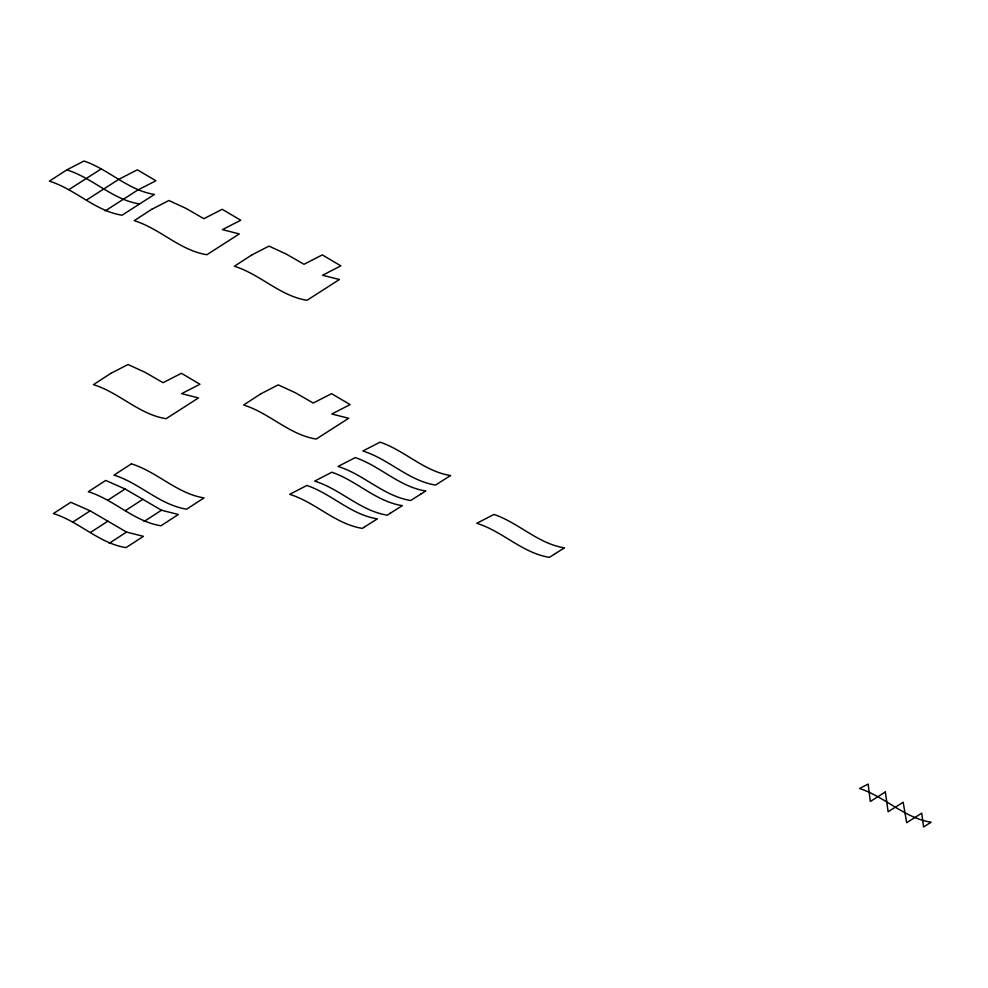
<?xml version="1.0" encoding="UTF-8"?>
<svg xmlns="http://www.w3.org/2000/svg" width="988" height="988" viewBox="0 0 988 988"><rect width="100%" height="100%" fill="white"/><g stroke="black" fill="none" stroke-linecap="round" stroke-linejoin="round"><path stroke-width="1.48" d="M66.801 169.874L49.4 181.15C75.286 189.177 94.972 210.901 122.03 215.223L154.461 194.426C128.107 190.314 108.865 169.479 84.005 161.019L66.801 169.874C92.687 177.902 112.36 199.625 139.432 203.936M68.79 189.708L101.208 168.923M86.586 199.996L119.017 179.198L137.344 169.8L155.906 180.755L137.579 190.141L105.148 210.938M72.779 522.121L90.167 510.845L126.538 532.075L143.421 536.348L126.019 547.624C98.961 543.314 79.275 521.59 53.389 513.562L70.79 502.287L90.167 510.845M107.704 500.274L125.106 488.986L161.476 510.216L178.346 514.489L160.958 525.777C133.899 521.454 114.213 499.743 88.327 491.715L105.716 480.427L125.106 488.986M90.575 532.409L107.976 521.121M125.513 510.549L142.902 499.273M109.137 543.351L126.538 532.075M144.075 521.491L161.476 510.216M151.633 209.37L134.245 220.657C160.13 228.673 179.816 250.396 206.875 254.719L239.294 233.921L222.411 229.636L240.751 220.25L222.189 209.295L203.849 218.694L186.053 208.419L168.849 200.515L151.633 209.37M251.767 254.978L234.366 266.254C260.252 274.281 279.937 295.992 306.996 300.315L339.427 279.518L322.545 275.244L340.872 265.846L322.31 254.904L303.983 264.29L286.174 254.015L268.971 246.111L251.767 254.978M110.841 373.365L93.452 384.641C119.338 392.668 139.012 414.392 166.083 418.702L198.502 397.917L181.619 393.632L199.959 384.246L181.397 373.291L163.057 382.689L145.261 372.414L128.045 364.51L110.841 373.365M131.392 463.841L113.991 475.117C139.876 483.144 159.562 504.868 186.621 509.178L204.022 497.903C176.963 493.58 157.277 471.869 131.392 463.841M261.005 393.73L243.616 405.006C269.502 413.033 289.188 434.757 316.246 439.067L348.678 418.27L331.795 413.997L350.123 404.598L331.56 393.656L313.233 403.042L295.424 392.767L278.221 384.875L261.005 393.73M363.806 527.431L362.3 528.382C335.241 524.06 315.555 502.336 289.669 494.321L306.873 485.454C331.746 493.914 350.987 514.76 377.33 518.861L363.806 527.431M390.285 513.254L387.284 515.168C360.225 510.845 340.539 489.122 314.653 481.094L331.857 472.239C356.717 480.699 375.971 501.546 402.314 505.646L390.285 513.254M420.727 494.161L410.712 500.508C383.64 496.186 363.954 474.462 338.069 466.447L355.285 457.58C380.145 466.04 399.387 486.886 425.742 490.987L420.727 494.161M555.417 553.552L549.414 557.356C522.343 553.045 502.67 531.322 476.784 523.294L493.988 514.439C518.848 522.899 538.09 543.746 564.444 547.846L555.417 553.552M885.347 791.956L870.317 801.478L868.143 784.064L859.548 788.486C884.915 796.723 904.378 818.015 931.079 822.226L923.57 826.981L921.718 813.186L906.688 822.708L903.155 802.244L888.126 811.753L885.347 791.956M450.54 475.537L435.51 485.059C408.452 480.736 388.766 459.025 362.88 450.997L380.096 442.142C404.957 450.602 424.198 471.437 450.54 475.537"/></g></svg>
